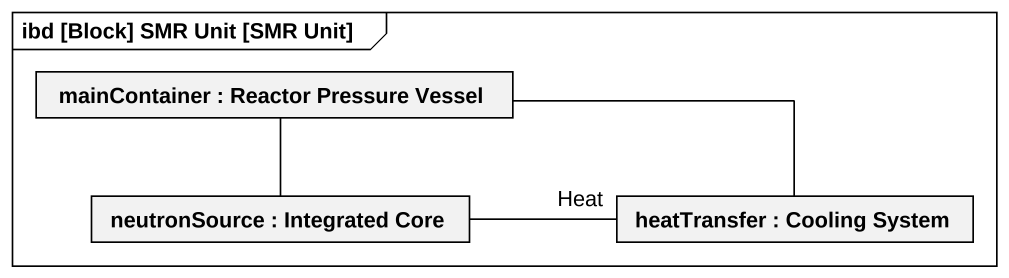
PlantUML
@startuml
mainframe ibd [Block] SMR Unit [SMR Unit]
rectangle "mainContainer : Reactor Pressure Vessel" as mainContainer
rectangle "neutronSource : Integrated Core" as neutronSource
rectangle "heatTransfer : Cooling System" as heatTransfer
mainContainer -right- heatTransfer
neutronSource -up- mainContainer
neutronSource -right- heatTransfer : Heat
@enduml
